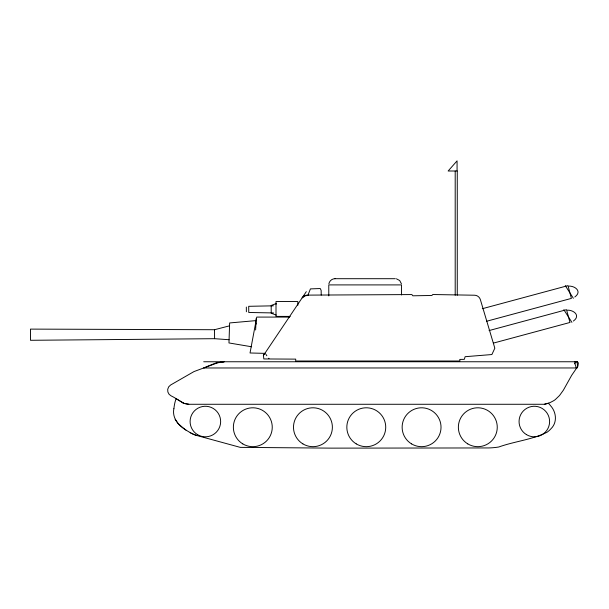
<?xml version="1.0" encoding="UTF-8"?>
<svg xmlns="http://www.w3.org/2000/svg" width="609" height="609" viewBox="0 0 609 609"><rect width="100%" height="100%" fill="white"/><g stroke="black" fill="none" stroke-linecap="round" stroke-linejoin="round"><path stroke-width="0.91" d="M401.506 294.977L401.521 284.905L328.776 284.905L328.791 295.89M256.054 324.254L256.092 322.991M256.176 320.6L229.639 322.945L228.969 342.951L251.646 346.772M255.62 329.971L256.183 318.362M173.862 408.723C172.164 416.8 177.227 424.306 183.804 428.553A64.219 64.219 0 0 0 185.912 430.053L190.952 433.075A38.717 38.717 0 0 0 196.281 435.359L240.243 447.364L331.517 448.133L488.669 447.942A70.088 70.088 0 0 0 498.801 446.991C514.62 441.327 531.962 439.751 546.989 432.276A23.165 23.165 0 0 0 550.955 428.759C557.501 422.539 556.375 412.072 550.582 405.746A31.348 31.348 0 0 0 548.359 403.211L544.339 404.277L188.798 404.277L183.895 403.295L176.146 398.674M328.89 283.779C329.4 280.901 332.103 278.663 335.026 278.701M307.964 295.114L310.423 288.894L320.258 288.537L321.141 290.386L321.225 295.099M263.415 355.519L306.304 291.658M264.923 353.273L263.377 355.131L263.834 358.952L295.708 359.127L295.708 361.015L459.894 361.008L459.795 359.417L464.324 359.348L465.116 356.699L491.889 354.537L494.828 348.196L480.379 299.658A6.204 6.204 0 0 0 474.533 295.22L432.763 294.528L431.895 295.472L412.849 295.799L411.874 294.573L307.279 295.121A6.204 6.204 0 0 0 302.133 297.87L305.413 295.845M574.805 296.986C582.204 291.696 575.505 285.971 568.875 286.078M573.366 321.057C580.765 315.767 574.066 310.05 567.436 310.148M206.428 366.77L216.21 362.865L224.226 361.761L217.672 362.789L194.005 371.566L170.627 384.995A6.204 6.204 0 0 0 171.22 395.934A40.643 40.643 0 0 1 176.793 399.116L183.126 402.991M205.621 367.128L203.703 367.973L576.784 367.958M276.174 303.579L271.172 305.467L271.233 313.247L276.258 315.066M482.298 308.717L567.969 285.621L571.409 298.395L486.652 321.24M489.057 330.573L566.53 309.692L569.971 322.466L493.412 343.103M229.075 339.731L214.574 338.688L30.48 340.294L30.45 329.111L214.543 329.72L229.54 325.83M306.297 295.669L308.42 295.403M574.409 361.754L577.088 361.487M273.464 305.817L248.7 306.312L248.754 312.478L273.525 312.935M334.98 278.701L395.31 278.701M290.242 316.398L276.006 316.398L276.006 301.546L297.839 301.546L297.839 305.261M289.602 317.083L256.747 317.083L250.033 352.984L264.984 353.365M203.703 361.761L576.784 361.754M396.429 278.808L399.687 280.521L401.4 283.779M565.289 285.629L573.351 298.288M563.85 309.699L571.912 322.359M175.148 419.243L178.171 423.582L183.659 428.447A64.044 64.044 0 0 0 185.912 430.053M246.333 307.058L246.371 311.755M276.174 303.594L276.182 304.104M214.543 329.72L214.574 338.688M457.268 295.243L457.268 171.007L448.133 171.007L457.07 160.867L457.07 171.007M455.197 171.007L455.197 295.243M268.98 358.556A6.669 0.776 51 0 1 268.721 358.229M266.856 355.755A6.669 0.776 51 0 1 265.859 354.24M188.805 404.231A19.29 19.29 0 0 1 183.103 403.059M577.066 361.51A5.192 5.192 0 0 1 578.36 363.048L577.933 366.192L571.684 375.304L563.371 390.186L559.526 395.515L555.355 399.534A21.757 21.757 0 0 1 553.596 400.752L550.445 402.404A29.635 29.635 0 0 1 544.339 404.262M574.652 363.048A6.562 0.678 74.9 0 1 576.274 368.042M574.782 363.74A6.562 1.705 -83.8 0 1 576.799 362.02A6.562 1.705 -83.8 0 1 577.332 367.874M173.915 408.73A41.587 41.587 0 0 1 176.077 398.651M196.281 435.366A39.273 39.273 0 0 1 190.221 432.679M526.42 434.605A15.278 15.278 0 0 0 549.607 421.854A15.278 15.278 0 0 0 526.975 408.152A15.278 15.278 0 0 0 526.42 434.605M467.773 443.885A19.45 19.45 0 0 0 497.256 427.594A19.45 19.45 0 0 0 468.412 410.207A19.45 19.45 0 0 0 467.773 443.885M411.539 443.885A19.45 19.45 0 0 0 441.023 427.594A19.45 19.45 0 0 0 412.179 410.207A19.45 19.45 0 0 0 411.539 443.885M356.235 443.885A19.45 19.45 0 0 0 385.725 427.594A19.45 19.45 0 0 0 356.874 410.207A19.45 19.45 0 0 0 356.235 443.885M302.894 443.885A19.45 19.45 0 0 0 332.377 427.594A19.45 19.45 0 0 0 303.533 410.207A19.45 19.45 0 0 0 302.894 443.885M242.77 443.885A19.45 19.45 0 0 0 272.253 427.594A19.45 19.45 0 0 0 243.41 410.207A19.45 19.45 0 0 0 242.77 443.885M197.461 434.605A15.278 15.278 0 0 0 220.648 421.854A15.278 15.278 0 0 0 198.016 408.152A15.278 15.278 0 0 0 197.461 434.605"/></g></svg>
